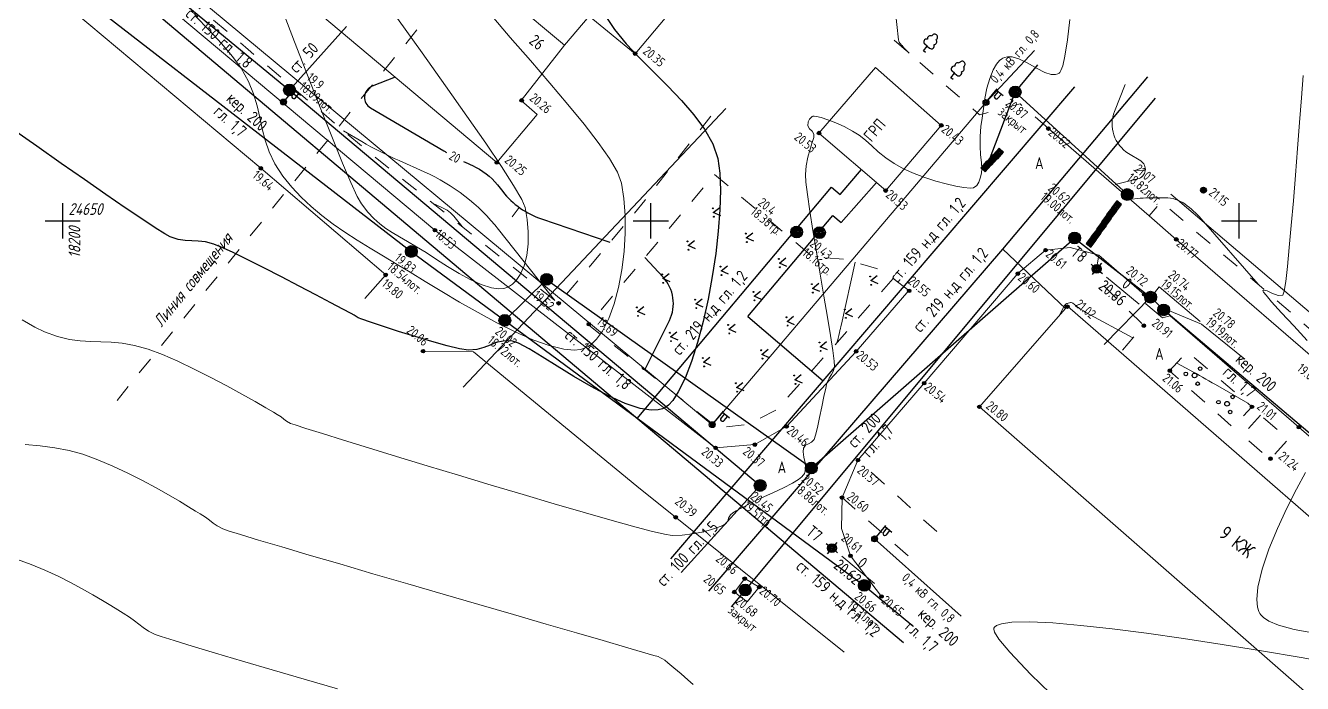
# Model space of a CAD drawing. Header units: metres. Extents: x -149473 to 83396, y -14167 to 104709.
# Drawn here: x -4657.6 to -4603.4, y 42624.1 to 42652 of the extents above; entities that cross this region are included whole.
import ezdxf
from ezdxf.enums import TextEntityAlignment as Align

# ---------------------------------------------------------------- set-up
doc = ezdxf.new("R2010")
doc.units = ezdxf.units.M
doc.linetypes.add('g5_01_5x1_5', pattern=[1.5, 0.75, -0.75])
for name, color, linetype, transparency in [('01_Геодезические пункты', 7, 'Continuous', 0.6), ('02_Сетка', 7, 'Continuous', 0.6), ('03_Здания и строения', 7, 'Continuous', 0.6), ('06_Инженерно-технические сооружения', 7, 'Continuous', 0.6), ('07_Объекты электропередачи', 7, 'Continuous', 0.6), ('10_Границы покрытий и угодий', 7, 'Continuous', 0.6), ('13_Растительность', 7, 'Continuous', 0.6), ('19_Горизонтали', 7, 'Continuous', 0.6), ('30_Канализация', 7, 'Continuous', 0.6), ('31_Водопровод', 7, 'Continuous', 0.6), ('33_Газопровод', 7, 'Continuous', 0.6), ('35_Телефон', 7, 'Continuous', 0.6), ('37_Кабель низкого напряжения', 7, 'Continuous', 0.6), ('44_Крышки колодцев', 7, 'Continuous', 0.6), ('61_Отметки высоты поверхности', 7, 'Continuous', 0.6)]:
    doc.layers.add(name, color=color, linetype=linetype, transparency=transparency)
for name, color, linetype in [('rastr', 7, 'Continuous'), ('Viewport2ForCustomObjects_0', 7, 'Continuous'), ('Сетка', 7, 'Continuous')]:
    doc.layers.add(name, color=color, linetype=linetype)
doc.layers.add('Сети_Горизонтали.Вспомогательные', color=1, linetype='Continuous', lineweight=9)
doc.layers.add('Сети_Горизонтали.Основные', color=1, linetype='Continuous', lineweight=30)
doc.styles.add('LIKE11', font='GOST_0.TTF')
doc.styles.add('LIKE14', font='GOST_0.TTF')
doc.styles.add('LIKE17', font='GOST_0.TTF')
doc.styles.add('LIKE32', font='GOST_0.TTF')
doc.styles.add('LIKE36', font='GOST_0.TTF')
doc.styles.add('Line_GUGK', font='GOST_0.TTF')
doc.styles.add('pragmai.shx', font='GOST_0.TTF')
doc.styles.get("Standard").update_dxf_attribs({"font": 'GOST_0.TTF'})
doc.linetypes.add('g5_119_3', pattern='A,4,-1,[31,GUGK_2005.shx,S=0.1,R=0,X=0,Y=0],4,[31,GUGK_2005.shx,S=0.1,R=180,X=0,Y=0],-1', length=10)
doc.linetypes.add('g5_122_g', pattern='A,1,-1,1.5,-0.4,["Г",Line_GUGK,S=1,R=0,X=0,Y=-0.5],-1.5,1.5,-1,4,-1,4,-1,3', length=20.9)
doc.linetypes.add('g5_122_k', pattern='A,1,-1,1.5,-0.4,["К",Line_GUGK,S=1,R=0,X=0,Y=-0.5],-1.5,1.5,-1,4,-1,4,-1,3', length=20.9)
doc.linetypes.add('g5_122_kl', pattern='A,1,-1,1.5,-0.4,["Кл",Line_GUGK,S=1,R=0,X=0,Y=-0.5],-2.4,1.5,-1,4,-1,4,-1,3', length=21.8)
doc.linetypes.add('g5_122_v', pattern='A,1,-1,1.5,-0.4,["В",Line_GUGK,S=1,R=0,X=0,Y=-0.5],-1.5,1.5,-1,4,-1,4,-1,3', length=20.9)
doc.linetypes.add('g5_133_t', pattern='A,2,[27,GUGK_2005.shx,S=0.4,R=0,X=0,Y=0],2,-1,2,[27,GUGK_2005.shx,S=0.4,R=0,X=0,Y=0],2,-1,2,[27,GUGK_2005.shx,S=0.4,R=0,X=0,Y=0],2,-0.1,["V",Line_GUGK,S=1,R=0,X=0,Y=-0.5],-1', length=15.1)
doc.linetypes.add('g5_386_1', pattern='A,0,-0.75,[39,GUGK_2005.shx,S=0.5,R=0,X=0.55,Y=0],-0.75', length=1.5)

# ---------------------------------------------------------------- blocks, each defined once
blk = doc.blocks.new('g5_012')
at = {"color": 92}
for points in [[(0, -1.5), (0, 1.5)], [(-1.5, 0), (1.5, 0)]]:
    blk.add_lwpolyline(points, dxfattribs=at)
blk = doc.blocks.new('g5_416')
at = {"color": 0}
blk.add_lwpolyline([(0.36, 0.6), (0, 0), (-0.36, 0.6)], dxfattribs=at)
for centre in [(-0.36, 0), (0.36, 0)]:
    blk.add_circle(centre, 0.0375, dxfattribs=at)
blk = doc.blocks.new('g5_117v')
h = blk.add_hatch(color=255)
h.paths.add_polyline_path([(-0.46, 0.04), (0.46, 0.04, 0.921954)])
h.paths.add_polyline_path([(0.46, -0.04), (-0.46, -0.04, 0.921954)])
at = {"color": 0}
blk.add_line((-0.5, 0), (0.5, 0), dxfattribs=at)
blk.add_circle((0, 0), 0.5, dxfattribs=at)
blk = doc.blocks.new('g5_110_1c')
h = blk.add_hatch(color=255)
edge = h.paths.add_edge_path()
edge.add_arc((0, 0), 0.212, 0, 360)
edge = h.paths.add_edge_path(flags=16)
edge.add_arc((0, 0), 0.0975, 0, 360)
h = blk.add_hatch(color=0)
edge = h.paths.add_edge_path()
edge.add_arc((0, 0), 0.06, 0, 360)
at = {"color": 0}
for p, q in [((0, 0.25), (0, 1.5)), ((0, 1.38), (0.75, 1.38))]:
    blk.add_line(p, q, dxfattribs=at)
blk.add_lwpolyline([(0.2, 1.38), (0.2, 0.93, 1.040016), (0.55, 0.93), (0.55, 1.38)], format="xyb", dxfattribs=at)
for radius in [0.25, 0.06]:
    blk.add_circle((0, 0), radius, dxfattribs=at)
blk = doc.blocks.new('g5_106_1a')
h = blk.add_hatch(color=255)
edge = h.paths.add_edge_path()
edge.add_arc((0, 0), 0.212, 0, 360)
at = {"color": 0}
blk.add_circle((0, 0), 0.25, dxfattribs=at)
blk = doc.blocks.new('g5_330')
blk.add_hatch(color=0).paths.add_polyline_path([(0.15, 0, 1), (-0.15, 0, 1)])
at = {"color": 0}
blk.add_circle((0, 0), 0.15, dxfattribs=at)
blk = doc.blocks.new('g5_394')
at = {"color": 0}
for centre, radius in [((0, 0), 0.2), ((0, 0.75), 0.15), ((-0.65, -0.37), 0.15), ((0.65, -0.37), 0.15)]:
    blk.add_circle(centre, radius, dxfattribs=at)
blk = doc.blocks.new('g5_117kb')
h = blk.add_hatch(color=255)
h.paths.add_polyline_path([(0.04, 0.04), (0.46, 0.04, 0.367426), (0.04, 0.46)])
h.paths.add_polyline_path([(-0.04, 0.46, 0.367426), (-0.46, 0.04), (-0.04, 0.04)])
h.paths.add_polyline_path([(-0.04, -0.04), (-0.46, -0.04, 0.367426), (-0.04, -0.46)])
h.paths.add_polyline_path([(0.04, -0.46, 0.367426), (0.46, -0.04), (0.04, -0.04)])
at = {"color": 0}
for points in [[(-0.5, 0), (0.5, 0)], [(0, 0.5), (0, -0.5)]]:
    blk.add_lwpolyline(points, dxfattribs=at)
blk.add_circle((0, 0), 0.5, dxfattribs=at)
blk = doc.blocks.new('g5_117kl')
h = blk.add_hatch(color=255)
h.paths.add_polyline_path([(0.42, 0.2, 0.633652), (-0.42, 0.2)])
h.paths.add_polyline_path([(-0.45, 0.12, 0.067116), (-0.46, 0, 0.067116), (-0.45, -0.12), (0.45, -0.12, 0.067116), (0.46, 0, 0.067116), (0.45, 0.12)])
h.paths.add_polyline_path([(-0.42, -0.2, 0.633652), (0.42, -0.2)])
at = {"color": 0}
for p, q in [((-0.47, 0.16), (0.47, 0.16)), ((-0.47, -0.16), (0.47, -0.16))]:
    blk.add_line(p, q, dxfattribs=at)
blk.add_circle((0, 0), 0.5, dxfattribs=at)
blk = doc.blocks.new('g5_128a')
h = blk.add_hatch(color=255)
h.paths.add_polyline_path([(-0.1625, 0.2125), (-0.3375, 0.2125), (-0.3375, -0.2125), (-0.1625, -0.2125)])
h.paths.add_polyline_path([(0.0875, 0.2125), (-0.0875, 0.2125), (-0.0875, -0.2125), (0.0875, -0.2125)])
h.paths.add_polyline_path([(0.3375, 0.2125), (0.1625, 0.2125), (0.1625, -0.2125), (0.3375, -0.2125)])
at = {"color": 0}
blk.add_lwpolyline([(-0.375, -0.25), (0.375, -0.25), (0.375, 0.25), (-0.375, 0.25)], close=True, dxfattribs=at)
for points in [[(-0.125, -0.25), (-0.125, 0.25)], [(0.125, -0.25), (0.125, 0.25)]]:
    blk.add_lwpolyline(points, dxfattribs=at)
blk = doc.blocks.new('g5_005_1')
h = blk.add_hatch(color=255)
edge = h.paths.add_edge_path()
edge.add_arc((0, 0), 0.338, 0, 360)
edge = h.paths.add_edge_path(flags=16)
edge.add_arc((0, 0), 0.1, 0, 360)
at = {"color": 0}
for p, q in [((-0.625, 0), (-0.375, 0)), ((0, 0.625), (0, 0.375)), ((0.375, 0), (0.625, 0)), ((0, -0.375), (0, -0.625))]:
    blk.add_line(p, q, dxfattribs=at)
for radius in [0.375, 0.0625]:
    blk.add_circle((0, 0), radius, dxfattribs=at)
blk = doc.blocks.new('g5_117g')
h = blk.add_hatch(color=255)
h.paths.add_polyline_path([(-0.46, 0, 0.177899), (-0.35, -0.3), (0.3, 0.35, 0.639215)])
h.paths.add_polyline_path([(-0.3, -0.35, 0.639215), (0.46, 0, 0.177899), (0.35, 0.3)])
at = {"color": 0}
blk.add_lwpolyline([(-0.35, -0.35), (0.35, 0.35)], dxfattribs=at)
blk.add_circle((0, 0), 0.5, dxfattribs=at)
blk = doc.blocks.new('g5_367_1')
at = {"color": 0}
for points in [[(0, 0.5), (-0.26, 0.5)], [(0, 0.5), (0.26, 0.5)], [(0, 0), (0, 0.5)], [(0.25, 0), (0, 0)]]:
    blk.add_lwpolyline(points, dxfattribs=at)
for centre, start, end in [((-0.2, 1.16), 97.9406, 227.8197), ((0, 1.5), 90, 202.242), ((0, 1.5), 337.758, 90), ((0.2, 1.16), 312.1803, 82.0594), ((-0.26, 0.75), 115.6346, 270), ((0.26, 0.75), 270, 64.3654)]:
    blk.add_arc(centre, 0.25, start, end, dxfattribs=at)
blk = doc.blocks.new('g_scratch')
at = {"color": 0, "linetype": 'ByBlock', "lineweight": 15}
blk.add_line((0, 0), (1, 0), dxfattribs=at)
blk = doc.blocks.new('CustomObjectsInViewport2_0')
at = {"layer": 'Сети_Горизонтали.Вспомогательные', "color": 42, "flags": 128}
for points, elevation in [([(2820.48, 1673.46), (2822.59, 1670.53), (2824.58, 1667.74), (2826.39, 1665.17), (2827.99, 1662.86), (2829.33, 1660.87), (2830.36, 1659.26), (2831.05, 1658.09), (2831.35, 1657.41), (2831.52, 1656.37), (2831.6, 1655.32), (2831.59, 1654.3), (2831.48, 1653.33), (2831.27, 1652.45), (2830.93, 1651.69), (2830.58, 1651.19), (2830.26, 1650.88), (2830.02, 1650.72), (2829.9, 1650.65), (2829.78, 1650.59), (2829.52, 1650.52), (2829.1, 1650.48), (2828.48, 1650.57), (2827.61, 1650.84), (2826.68, 1651.27), (2825.72, 1651.8), (2824.75, 1652.39), (2823.81, 1652.99), (2822.92, 1653.56), (2822.12, 1654.06), (2821.33, 1654.52), (2820.65, 1654.91), (2820.04, 1655.26), (2819.49, 1655.62), (2818.98, 1656), (2818.48, 1656.46), (2817.96, 1657.01), (2817.42, 1657.7), (2817.07, 1658.32), (2816.53, 1659.51), (2815.82, 1661.18), (2814.96, 1663.29), (2813.98, 1665.75), (2812.9, 1668.5), (2811.75, 1671.47), (2810.55, 1674.59)], 19), ([(2828.36, 1673.86), (2830.08, 1671.86), (2831.79, 1669.88), (2833.44, 1667.98), (2834.97, 1666.16), (2836.36, 1664.47), (2837.56, 1662.93), (2838.51, 1661.56), (2839.18, 1660.4), (2839.53, 1659.48), (2839.73, 1658.17), (2839.84, 1656.73), (2839.85, 1655.21), (2839.76, 1653.65), (2839.57, 1652.1), (2839.29, 1650.6), (2838.92, 1649.2), (2838.46, 1647.95), (2837.91, 1646.88), (2837.4, 1646.2), (2836.98, 1645.79), (2836.69, 1645.59), (2836.53, 1645.5), (2836.39, 1645.43), (2836.06, 1645.34), (2835.5, 1645.28), (2834.63, 1645.35), (2833.39, 1645.66), (2831.99, 1646.16), (2830.5, 1646.82), (2828.93, 1647.6), (2827.35, 1648.46), (2825.77, 1649.35), (2824.26, 1650.25), (2822.85, 1651.11), (2821.57, 1651.9), (2820.47, 1652.56), (2819.29, 1653.26), (2818.16, 1653.94), (2817.06, 1654.62), (2816.02, 1655.3), (2815.01, 1655.99), (2814.06, 1656.71), (2813.15, 1657.47), (2812.3, 1658.27), (2811.5, 1659.14), (2810.74, 1660.07), (2810.06, 1661.12), (2809.58, 1662.13), (2809.25, 1663.12), (2809, 1664.09), (2808.8, 1665.06), (2808.57, 1666.05), (2808.26, 1667.07), (2807.82, 1668.12), (2807.19, 1669.23), (2806.46, 1670.23), (2805.54, 1671.33), (2804.47, 1672.48), (2803.32, 1673.66)], 19.5), ([(2877.63, 1673.39), (2877.44, 1671.66), (2877.22, 1670.27), (2877.04, 1669.45), (2876.89, 1669.04), (2876.79, 1668.88), (2876.74, 1668.83), (2876.63, 1668.77), (2876.42, 1668.7), (2876.06, 1668.7), (2875.53, 1668.86), (2874.81, 1669.23), (2874.06, 1669.66), (2873.32, 1670.03), (2872.74, 1670.2), (2872.34, 1670.21), (2872.08, 1670.15), (2871.96, 1670.09), (2871.86, 1670.03), (2871.67, 1669.88), (2871.41, 1669.59), (2871.12, 1669.1), (2870.83, 1668.37), (2870.6, 1667.54), (2870.43, 1666.67), (2870.3, 1665.8), (2870.19, 1664.99), (2870.09, 1664.28), (2870.01, 1663.43), (2870.01, 1662.62), (2870.06, 1661.87), (2870.12, 1661.22), (2870.15, 1660.69), (2870.12, 1660.31), (2870.02, 1659.9), (2869.9, 1659.55), (2869.73, 1659.27), (2869.45, 1659.08), (2869.16, 1659.05), (2868.64, 1659.1), (2867.95, 1659.22), (2867.14, 1659.41), (2866.24, 1659.65), (2865.32, 1659.95), (2864.4, 1660.29), (2863.55, 1660.66), (2862.71, 1661.13), (2861.99, 1661.62), (2861.36, 1662.13), (2860.8, 1662.64), (2860.27, 1663.11), (2859.73, 1663.54), (2859.16, 1663.9), (2858.45, 1664.27), (2857.74, 1664.59), (2857.07, 1664.85), (2856.49, 1665.05), (2856.12, 1665.14), (2855.92, 1665.17), (2855.83, 1665.17), (2855.8, 1665.16), (2855.74, 1665.13), (2855.64, 1665.06), (2855.52, 1664.92), (2855.41, 1664.67), (2855.38, 1664.34), (2855.51, 1664.08), (2855.73, 1663.89), (2855.89, 1663.62), (2855.87, 1663.35), (2855.74, 1662.91), (2855.57, 1662.35), (2855.38, 1661.68), (2855.23, 1660.95), (2855.16, 1660.19), (2855.2, 1659.56), (2855.33, 1658.5), (2855.54, 1657.1), (2855.8, 1655.44), (2856.1, 1653.62), (2856.42, 1651.73), (2856.74, 1649.85), (2857.03, 1648.09), (2857.29, 1646.52), (2857.49, 1645.24), (2857.62, 1644.34), (2857.65, 1643.91), (2857.54, 1643.51), (2857.38, 1643.2), (2857.19, 1642.9), (2857, 1642.49), (2856.89, 1642.05), (2856.73, 1641.33), (2856.56, 1640.46), (2856.37, 1639.55), (2856.19, 1638.71), (2856.03, 1638.05), (2855.9, 1637.69), (2855.67, 1637.46), (2855.42, 1637.32), (2855.18, 1637.19), (2854.99, 1636.95), (2854.96, 1636.63), (2855.04, 1636.19), (2855.15, 1635.7), (2855.18, 1635.29), (2855.14, 1634.99), (2855.08, 1634.8), (2855.03, 1634.71), (2854.98, 1634.65), (2854.86, 1634.51), (2854.58, 1634.29), (2854.07, 1633.98), (2853.3, 1633.57), (2852.46, 1633.17), (2851.64, 1632.8), (2850.96, 1632.49), (2850.49, 1632.26), (2850.05, 1632.02), (2849.64, 1631.81), (2849.29, 1631.62), (2849, 1631.44), (2848.8, 1631.28), (2848.64, 1631), (2848.56, 1630.73), (2848.38, 1630.5), (2848.14, 1630.37), (2847.7, 1630.2), (2847.1, 1630), (2846.37, 1629.81), (2845.56, 1629.65), (2844.7, 1629.55), (2843.83, 1629.53), (2843.2, 1629.63), (2842.06, 1629.9), (2840.48, 1630.32), (2838.53, 1630.86), (2836.28, 1631.5), (2833.81, 1632.22), (2831.17, 1633), (2828.44, 1633.81), (2825.69, 1634.64), (2823, 1635.45), (2820.42, 1636.24), (2818.03, 1636.97), (2815.9, 1637.62), (2814.11, 1638.18), (2812.71, 1638.62), (2811.78, 1638.92), (2811.39, 1639.05), (2811.06, 1639.23), (2810.82, 1639.41), (2810.59, 1639.6), (2810.27, 1639.8), (2809.94, 1640), (2809.29, 1640.38), (2808.38, 1640.91), (2807.26, 1641.54), (2805.99, 1642.23), (2804.63, 1642.96), (2803.22, 1643.67), (2801.83, 1644.34), (2800.51, 1644.91), (2799.31, 1645.36), (2798.14, 1645.68), (2797.1, 1645.87), (2796.16, 1645.96), (2795.27, 1645.99), (2794.41, 1646.01), (2793.53, 1646.07), (2792.61, 1646.19), (2791.6, 1646.43), (2790.48, 1646.83), (2789.66, 1647.23), (2788.58, 1647.85)], 20.5), ([(2788.84, 1637.26), (2790.12, 1637.14), (2791.36, 1636.97), (2792.58, 1636.74), (2793.74, 1636.42), (2795.02, 1635.96), (2796.3, 1635.41), (2797.58, 1634.82), (2798.81, 1634.2), (2799.97, 1633.57), (2801.03, 1632.97), (2801.96, 1632.43), (2802.74, 1631.96), (2803.33, 1631.6), (2803.72, 1631.37), (2804.17, 1631.08), (2804.51, 1630.82), (2804.82, 1630.57), (2805.17, 1630.33), (2805.64, 1630.08), (2806.1, 1629.92), (2807.14, 1629.6), (2808.68, 1629.13), (2810.65, 1628.55), (2812.97, 1627.86), (2815.58, 1627.1), (2818.4, 1626.27), (2821.36, 1625.41), (2824.38, 1624.53), (2827.4, 1623.65), (2830.34, 1622.8), (2833.13, 1621.99), (2835.7, 1621.24), (2837.97, 1620.58), (2839.87, 1620.03), (2841.33, 1619.6), (2842.28, 1619.33), (2842.64, 1619.22), (2842.85, 1619.13), (2843.01, 1619.04), (2843.21, 1618.92), (2843.48, 1618.7), (2843.98, 1618.27), (2844.59, 1617.75), (2845.17, 1617.24), (2845.62, 1616.85)], 21), ([(2898.31, 1621.24), (2896.7, 1621.53), (2895.37, 1621.9), (2894.55, 1622.25), (2894.1, 1622.55), (2893.88, 1622.77), (2893.8, 1622.89), (2893.72, 1623.05), (2893.6, 1623.42), (2893.53, 1624.08), (2893.62, 1625.14), (2893.99, 1626.67), (2894.57, 1628.35), (2895.3, 1630.1), (2896.1, 1631.83), (2896.92, 1633.46), (2897.68, 1634.88)], 21), ([(2897.82, 1646.1), (2896.67, 1647.33), (2895.63, 1648.45), (2894.79, 1649.39), (2894.32, 1649.94), (2894.11, 1650.21), (2894.06, 1650.31), (2894.06, 1650.34), (2894.09, 1650.37), (2894.19, 1650.38), (2894.41, 1650.31), (2894.81, 1650.12), (2895.34, 1649.91), (2895.76, 1649.94), (2895.86, 1650.28), (2895.99, 1651.12), (2896.13, 1652.38), (2896.29, 1653.99), (2896.46, 1655.88), (2896.64, 1657.96), (2896.82, 1660.16), (2897, 1662.4), (2897.17, 1664.61), (2897.34, 1666.71), (2897.48, 1668.63)], 21), ([(2788.18, 1627.48), (2789.36, 1627.05), (2790.52, 1626.58), (2791.64, 1626.06), (2792.7, 1625.53), (2793.69, 1624.99), (2794.6, 1624.47), (2795.42, 1623.99), (2796.13, 1623.56), (2796.71, 1623.2), (2797.16, 1622.93), (2797.71, 1622.58), (2798.13, 1622.27), (2798.5, 1621.97), (2798.88, 1621.69), (2799.32, 1621.4), (2799.88, 1621.11), (2800.41, 1620.92), (2801.5, 1620.58), (2803.05, 1620.1), (2805.02, 1619.52), (2807.31, 1618.84), (2809.85, 1618.1), (2812.57, 1617.31), (2815.4, 1616.49)], 21.5), ([(2900.63, 1618.55), (2897.3, 1619.14), (2893.93, 1619.71), (2890.58, 1620.25), (2887.31, 1620.76), (2884.17, 1621.21), (2881.24, 1621.59), (2878.57, 1621.88), (2876.21, 1622.09), (2874.24, 1622.18), (2872.71, 1622.14), (2871.83, 1622.02), (2871.41, 1621.86), (2871.24, 1621.73), (2871.19, 1621.65), (2871.18, 1621.56), (2871.25, 1621.3), (2871.61, 1620.71), (2872.54, 1619.59), (2874.34, 1617.7), (2876.8, 1615.32)], 20.5)]:
    blk.add_lwpolyline(points, dxfattribs=dict(at, elevation=elevation))
at = {"layer": 'Сети_Горизонтали.Основные', "color": 40, "elevation": 20, "flags": 128}
blk.add_lwpolyline([(2838.13, 1673.71), (2838.94, 1672.52), (2839.93, 1671.32), (2841.05, 1670.12), (2842.25, 1668.92), (2843.46, 1667.71), (2844.63, 1666.5), (2845.69, 1665.28), (2846.6, 1664.05), (2847.29, 1662.81), (2847.71, 1661.55), (2847.88, 1660.33), (2847.94, 1658.86), (2847.9, 1657.2), (2847.76, 1655.39), (2847.54, 1653.49), (2847.25, 1651.54), (2846.89, 1649.6), (2846.47, 1647.71), (2846, 1645.93), (2845.49, 1644.3), (2844.94, 1642.88), (2844.36, 1641.72), (2843.89, 1641), (2843.53, 1640.61), (2843.29, 1640.42), (2843.17, 1640.35), (2843.01, 1640.28), (2842.66, 1640.19), (2842.06, 1640.16), (2841.13, 1640.31), (2839.83, 1640.74), (2838.42, 1641.39), (2836.95, 1642.18), (2835.48, 1643.04), (2834.07, 1643.91), (2832.78, 1644.71), (2831.67, 1645.38), (2830.78, 1645.86), (2830.19, 1646.06), (2829.48, 1646.05), (2828.89, 1645.91), (2828.37, 1645.7), (2827.83, 1645.49), (2827.24, 1645.32), (2826.52, 1645.27), (2825.77, 1645.38), (2824.7, 1645.64), (2823.4, 1646), (2822, 1646.42), (2820.59, 1646.87), (2819.29, 1647.29), (2818.21, 1647.66), (2817.46, 1647.91), (2817.15, 1648.02), (2816.98, 1648.13), (2816.82, 1648.24), (2816.55, 1648.39), (2815.85, 1648.76), (2814.83, 1649.3), (2813.56, 1649.97), (2812.13, 1650.72), (2810.62, 1651.5), (2809.12, 1652.27), (2807.71, 1652.98), (2806.47, 1653.59), (2805.5, 1654.04), (2804.87, 1654.29), (2804.16, 1654.47), (2803.55, 1654.54), (2803, 1654.56), (2802.45, 1654.59), (2801.86, 1654.69), (2801.17, 1654.91), (2800.72, 1655.16), (2799.9, 1655.68), (2798.76, 1656.43), (2797.35, 1657.38), (2795.71, 1658.5), (2793.88, 1659.77), (2791.9, 1661.15), (2789.82, 1662.61), (2787.68, 1664.12)], dxfattribs=at)

msp = doc.modelspace()

# ---------------------------------------------------------------- linework, layer by layer
at = {"color": 7, "linetype": 'Continuous', "lineweight": 5, "flags": 128}
for points in [[(-4607.712, 42639.445), (-4609.453, 42640.925), (-4609.657, 42640.67)], [(-4605.807, 42637.852), (-4607.651, 42639.335), (-4609.015, 42639.9)]]:
    msp.add_lwpolyline(points, dxfattribs=at)
at = {"layer": '01_Геодезические пункты', "color": 7, "lineweight": 20, "flags": 128}
for points in [[(-4610.299, 42640.176), (-4611.69, 42641.334)], [(-4621.551, 42628.309), (-4622.942, 42629.467)]]:
    msp.add_lwpolyline(points, dxfattribs=at)
at = {"layer": '03_Здания и строения', "color": 7, "linetype": 'Continuous', "lineweight": 20, "flags": 128}
for points in [[(-4637.038, 42653.13), (-4625.313, 42666.957), (-4621.163, 42663.387), (-4631.724, 42650.823), (-4633.686, 42652.417), (-4634.721, 42651.192), (-4637.038, 42653.13)], [(-4651.501, 42665.429), (-4655.246, 42661.027), (-4637.605, 42646.2), (-4635.894, 42648.248), (-4636.566, 42648.84), (-4634.721, 42651.192), (-4637.038, 42653.13), (-4651.501, 42665.429)], [(-4618.712, 42647.781), (-4621.075, 42645.007), (-4623.912, 42647.455), (-4621.505, 42650.244), (-4618.712, 42647.781)], [(-4617.095, 42635.822), (-4613.353, 42640.094), (-4594.95, 42624.092), (-4596.703, 42621.991), (-4574.726, 42602.815), (-4578.665, 42598.428), (-4600.821, 42617.84), (-4598.964, 42619.96), (-4617.095, 42635.822)]]:
    msp.add_lwpolyline(points, dxfattribs=at)
at = {"layer": '06_Инженерно-технические сооружения', "color": 7, "linetype": 'Continuous', "lineweight": 20, "flags": 128}
msp.add_lwpolyline([(-4627.068, 42628.519), (-4627.506, 42627.947), (-4626.961, 42627.528), (-4626.45, 42628.161), (-4627.068, 42628.519)], dxfattribs=at)
at = {"layer": '10_Границы покрытий и угодий', "color": 7, "linetype": 'Continuous', "lineweight": 20, "flags": 128}
for points in [[(-4643.217, 42640.421), (-4642.328, 42641.426), (-4647.632, 42645.957), (-4668.364, 42663.312), (-4670.733, 42664.392), (-4672.468, 42664.105), (-4673.942, 42663.013)], [(-4655.246, 42661.027), (-4655.541, 42660.653), (-4656.489, 42658.746), (-4656.496, 42658.086), (-4656.115, 42657.068), (-4655.066, 42655.758), (-4653.487, 42654.435), (-4640.235, 42643.329), (-4628.303, 42634.076), (-4626.639, 42634.214), (-4625.287, 42634.983), (-4622.329, 42638.178), (-4620.1, 42640.762), (-4620.762, 42641.279)], [(-4614.164, 42647.645), (-4609.883, 42643.939), (-4608.724, 42642.936), (-4601.383, 42636.582), (-4592.935, 42629.18)], [(-4574.726, 42602.815), (-4574.148, 42605.404), (-4574.918, 42606.878), (-4577.029, 42608.733), (-4592.39, 42622.154), (-4592.338, 42623.501), (-4592.539, 42624.648), (-4593.062, 42625.767), (-4593.847, 42626.531), (-4603.517, 42634.957), (-4608.987, 42639.685), (-4609.317, 42639.605), (-4610.018, 42640.199), (-4610.086, 42640.598), (-4612.024, 42642.268), (-4613.23, 42642.591), (-4614.278, 42642.479), (-4615.462, 42641.482), (-4619.439, 42636.825), (-4622.256, 42633.555), (-4622.933, 42631.962), (-4622.957, 42630.655), (-4622.575, 42629.484), (-4621.255, 42627.758)], [(-4640.713, 42638.169), (-4638.596, 42638.151), (-4631.656, 42632.446), (-4622.837, 42625.396)]]:
    msp.add_lwpolyline(points, dxfattribs=at)
at = {"layer": '10_Границы покрытий и угодий', "color": 7, "linetype": 'g5_01_5x1_5', "lineweight": 20, "flags": 128}
for points in [[(-4656.496, 42658.086), (-4652.692, 42654.852), (-4648.173, 42651.005), (-4643.112, 42646.693), (-4639.748, 42644.017), (-4634.974, 42640.206), (-4631.315, 42644.587), (-4628.373, 42648.344)], [(-4614.164, 42647.645), (-4615.365, 42648.691), (-4617.084, 42648.232), (-4620.718, 42651.398)], [(-4620.762, 42641.279), (-4623.039, 42638.668), (-4625.707, 42635.703), (-4626.909, 42635.07), (-4628.229, 42634.922), (-4633.71, 42639.299), (-4628.357, 42645.693), (-4624.181, 42642.204), (-4622.765, 42642.079), (-4621.473, 42641.704), (-4620.762, 42641.279)], [(-4599.467, 42639.103), (-4601.148, 42637.434), (-4602.052, 42638.253), (-4604.989, 42640.815), (-4608.249, 42643.575), (-4609.367, 42644.534), (-4609.883, 42643.939)], [(-4612.024, 42642.268), (-4612.18, 42641.334), (-4610.112, 42639.272), (-4611.1, 42638.135)], [(-4609.01, 42637.349), (-4608.26, 42638.169), (-4605.511, 42635.822), (-4606.33, 42634.961), (-4609.01, 42637.349)], [(-4605.148, 42635.459), (-4605.913, 42634.616), (-4604.75, 42633.584), (-4603.961, 42634.451), (-4605.148, 42635.459)], [(-4618.91, 42630.52), (-4622.256, 42633.555)], [(-4622.933, 42631.962), (-4620.011, 42629.388)]]:
    msp.add_lwpolyline(points, dxfattribs=at)
at = {"layer": '13_Растительность', "color": 92, "linetype": 'g5_386_1', "lineweight": 20, "flags": 128}
msp.add_lwpolyline([(-4608.953, 42644.852), (-4600.977, 42638.071), (-4591.267, 42629.669)], dxfattribs=at)
at = {"layer": '19_Горизонтали', "color": 32, "linetype": 'Continuous', "lineweight": 20, "flags": 128}
for points, elevation in [([(-4623.803, 42660.246), (-4621.439, 42655.395, -0.087208), (-4620.67, 42652.72), (-4620.532, 42651.414, 0.167814), (-4620.451, 42651.242), (-4620.451, 42651.242, -0.006805), (-4620.314, 42651.097), (-4620.081, 42650.843)], 10.25), ([(-4610.9, 42649.522), (-4611.352, 42648.377, 0.36357), (-4610.756, 42646.587), (-4610.239, 42646.269, -0.666309), (-4610.359, 42645.511), (-4611.327, 42645.275)], 10.5), ([(-4635.14, 42640.339), (-4637.531, 42643.358, 0.12137), (-4640.692, 42645.809), (-4641.759, 42646.283, -0.027963), (-4643.344, 42647.096), (-4644.114, 42647.546)], 9.75), ([(-4640.313, 42644.466), (-4639.963, 42644.31, -0.121371), (-4639.375, 42643.854), (-4639.082, 42643.485)], 9.5), ([(-4605.251, 42641.037), (-4607.668, 42643.808, 0.056771), (-4608.353, 42644.434), (-4608.353, 42644.434, 0.159575), (-4609.198, 42644.704), (-4609.896, 42644.7, 0.022822), (-4610.375, 42644.675), (-4610.613, 42644.652)], 10.5), ([(-4623.152, 42638.543), (-4623.116, 42638.668, 0.015394), (-4623.052, 42638.921), (-4623.04, 42638.971, 0.000255), (-4622.961, 42639.327), (-4622.377, 42641.967)], 10.25), ([(-4613.686, 42639.715), (-4613.47, 42640.127, -0.082237), (-4613.425, 42640.185), (-4613.417, 42640.193, -0.172128), (-4613.373, 42640.213), (-4613.373, 42640.213, 0.065366), (-4613.323, 42640.224), (-4613.266, 42640.244, -0.260542), (-4613.118, 42640.218), (-4612.986, 42640.112, 0.045596), (-4612.564, 42639.829), (-4610.571, 42638.745)], 10.5), ([(-4608.705, 42637.682), (-4608.156, 42637.382, -0.006028), (-4607.064, 42636.768), (-4605.684, 42635.97)], 10.5)]:
    msp.add_lwpolyline(points, format="xyb", dxfattribs=dict(at, elevation=elevation))
at = {"layer": '19_Горизонтали', "color": 32, "linetype": 'Continuous', "lineweight": 30, "elevation": 10, "flags": 128}
for points in [[(-4641.928, 42649.834), (-4642.903, 42649.443, 0.623488), (-4642.971, 42648.521), (-4639.854, 42646.695, 0.002484), (-4639.748, 42646.634, 0.002484)], [(-4639.019, 42646.249, 0.008648), (-4638.634, 42646.07), (-4638.634, 42646.07, -0.12137), (-4637.58, 42645.253), (-4637.354, 42644.968, 0.144311), (-4635.708, 42643.806), (-4632.795, 42642.816)], [(-4631.426, 42637.459), (-4631.369, 42637.421, 0.450946), (-4631.282, 42637.445), (-4630.271, 42639.484, 0.312174), (-4630.54, 42641.331), (-4631.314, 42642.161)]]:
    msp.add_lwpolyline(points, format="xyb", dxfattribs=at)
at = {"layer": '30_Канализация', "color": 12, "linetype": 'g5_122_k', "lineweight": 30, "flags": 128}
for points in [[(-4678.966, 42671.61), (-4661.073, 42657.761), (-4641.238, 42642.42), (-4637.264, 42639.495), (-4621.987, 42628.229), (-4619.927, 42626.506)], [(-4637.264, 42639.495), (-4635.487, 42641.237), (-4624.235, 42633.221), (-4613.048, 42642.993), (-4609.817, 42640.478), (-4609.262, 42639.939)], [(-4611.796, 42638.464), (-4609.817, 42640.478)], [(-4609.262, 42639.939), (-4601.044, 42633.001), (-4597.668, 42630.084), (-4592.258, 42625.775), (-4587.655, 42631.161)]]:
    msp.add_lwpolyline(points, dxfattribs=at)
at = {"layer": '30_Канализация', "color": 42, "linetype": 'g5_122_kl', "lineweight": 30, "flags": 128}
for points in [[(-4616.64, 42646.401), (-4615.573, 42649.199), (-4614.614, 42650.35)], [(-4615.573, 42649.199), (-4610.818, 42644.856)]]:
    msp.add_lwpolyline(points, dxfattribs=at)
at = {"layer": '31_Водопровод', "color": 94, "linetype": 'g5_122_v', "lineweight": 30, "flags": 128}
for points in [[(-4677.628, 42665.037), (-4672.34, 42671.486), (-4664.76, 42664.379), (-4646.414, 42649.283), (-4643.995, 42651.982)], [(-4646.414, 42649.283), (-4626.413, 42632.478)], [(-4627.627, 42627.324), (-4609.608, 42648.934)], [(-4629.763, 42628.781), (-4626.413, 42632.478)]]:
    msp.add_lwpolyline(points, dxfattribs=at)
at = {"layer": '33_Газопровод', "color": 132, "linetype": 'g5_122_g', "lineweight": 30, "flags": 128}
for points in [[(-4677.389, 42673.95), (-4670.441, 42668.007), (-4620.326, 42625.8)], [(-4628.596, 42627.981), (-4616.104, 42642.526), (-4609.936, 42649.841)], [(-4630.211, 42629.362), (-4613.042, 42649.419)], [(-4631.639, 42635.327), (-4623.383, 42645.153), (-4623.018, 42644.849), (-4622.111, 42645.901)], [(-4626.93, 42639.655), (-4623.325, 42643.951), (-4622.962, 42643.652), (-4621.473, 42645.351)], [(-4616.104, 42642.526), (-4613.432, 42640.005)], [(-4626.93, 42639.655), (-4623.739, 42636.923)]]:
    msp.add_lwpolyline(points, dxfattribs=at)
at = {"layer": '35_Телефон', "color": 6, "linetype": 'g5_133_t', "lineweight": 20, "flags": 128}
msp.add_lwpolyline([(-4639.031, 42636.657), (-4627.868, 42648.499)], dxfattribs=at)
at = {"layer": '37_Кабель низкого напряжения', "color": 1, "linetype": 'g5_119_3', "lineweight": 20, "flags": 128}
for points in [[(-4647.779, 42670.597), (-4649.686, 42672.276), (-4645.572, 42683.042), (-4655.884, 42691.262), (-4663.09, 42683.066), (-4670.485, 42674.414), (-4671.02, 42672.478), (-4669.907, 42670.355), (-4660.875, 42662.831), (-4652.518, 42655.039), (-4628.448, 42635.06), (-4616.814, 42648.754), (-4614.747, 42650.963)], [(-4621.547, 42630.205), (-4617.863, 42626.925)]]:
    msp.add_lwpolyline(points, dxfattribs=at)
at = {"layer": 'rastr', "color": 5, "linetype": 'g5_01_5x1_5', "lineweight": 20, "flags": 128}
msp.add_lwpolyline([(-4653.743, 42636.094), (-4629.153, 42666.479)], dxfattribs=at)

# ---------------------------------------------------------------- block references
at = {"layer": '01_Геодезические пункты', "color": 7, "linetype": 'Continuous', "lineweight": 20, "xscale": 0.5, "yscale": 0.5, "zscale": 0.5, "rotation": 320.2244407250127}
for p in [(-4612.108, 42641.682, 10.43), (-4623.36, 42629.815, 10.31)]:
    msp.add_blockref('g5_005_1', p, dxfattribs=at)
at = {"layer": '02_Сетка', "color": 92, "linetype": 'Continuous', "lineweight": 15, "ltscale": 0.5, "xscale": 0.5, "yscale": 0.5, "zscale": 0.5}
for p in [(-4656.056, 42643.725), (-4631.056, 42643.725), (-4606.056, 42643.725)]:
    msp.add_blockref('g5_012', p, dxfattribs=at)
at = {"layer": '06_Инженерно-технические сооружения', "color": 7, "linetype": 'Continuous', "lineweight": 20}
for p, xscale, yscale, zscale, rotation in [((-4616.546, 42646.317, 10.295), 0.5, 0.5, 0.5, 228.1940694444445), ((-4616.284, 42646.587, 10.297), 0.5, 0.5, 0.5, 228.1940694444445), ((-4616.817, 42646.035, 10.293), 0.4999999999999999, 0.4999999999999999, 0.4999999999999999, 228.1940699250813), ((-4611.266, 42644.352, 9.561), 0.4999999999999999, 0.4999999999999999, 0.4999999999999999, 231.8710075338719), ((-4611.691, 42643.749, 9.543), 0.5, 0.5, 0.5, 231.8710083333333), ((-4611.477, 42644.057, 9.543), 0.5, 0.5, 0.5, 231.8710083333333), ((-4612.127, 42643.134, 9.524), 0.5, 0.5, 0.5, 231.8710083333333), ((-4611.909, 42643.441, 9.524), 0.5, 0.5, 0.5, 231.8710083333333), ((-4612.345, 42642.827, 9.521), 0.5, 0.5, 0.5, 231.8710083333333)]:
    msp.add_blockref('g5_128a', p, dxfattribs=dict(at, xscale=xscale, yscale=yscale, zscale=zscale, rotation=rotation))
at = {"layer": '07_Объекты электропередачи', "color": 7, "linetype": 'Continuous', "lineweight": 20, "xscale": 0.5, "yscale": 0.5, "zscale": 0.5, "rotation": 320.2244407250127}
for name, p in [('g5_110_1c', (-4646.672, 42648.775, 9.833)), ('g5_110_1c', (-4616.814, 42648.754, 10.328)), ('g5_106_1a', (-4607.571, 42645.024, 10.573)), ('g5_110_1c', (-4628.448, 42635.06, 10.199)), ('g5_110_1c', (-4621.547, 42630.205, 10.408))]:
    msp.add_blockref(name, p, dxfattribs=at)
at = {"layer": '13_Растительность', "color": 92, "linetype": 'Continuous', "lineweight": 20, "xscale": 0.5, "yscale": 0.5, "zscale": 0.5, "rotation": 320.2655484459036}
for name, p in [('g5_367_1', (-4619.475, 42650.954)), ('g5_367_1', (-4618.308, 42649.804)), ('g5_394', (-4607.95, 42637.153)), ('g5_394', (-4606.567, 42635.95))]:
    msp.add_blockref(name, p, dxfattribs=at)
at = {"layer": '13_Растительность', "color": 92, "linetype": 'Continuous', "lineweight": 20, "ltscale": 0.5, "xscale": 0.4999999999999999, "yscale": 0.4999999999999999, "zscale": 0.4999999999999999, "rotation": 277.5631784342272}
for p in [(-4628.404, 42644.077), (-4629.478, 42642.673), (-4627, 42643.002), (-4628.075, 42641.599), (-4625.596, 42641.928), (-4630.553, 42641.27), (-4624.193, 42640.853), (-4621.714, 42641.182), (-4626.671, 42640.524), (-4631.627, 42639.866), (-4629.149, 42640.195), (-4622.789, 42639.779), (-4625.267, 42639.449), (-4630.224, 42638.791), (-4627.746, 42639.12), (-4623.864, 42638.375), (-4628.82, 42637.717), (-4626.342, 42638.046), (-4627.416, 42636.642), (-4624.938, 42636.971)]:
    msp.add_blockref('g5_416', p, dxfattribs=at)
at = {"layer": '19_Горизонтали', "color": 32, "linetype": 'Continuous', "lineweight": -3, "xscale": 0.5, "yscale": 0.5, "zscale": 0.5}
for p, rotation in [((-4610.046, 42645.86, 10.5), 177.7700848487306), ((-4636.649, 42644.293, 10), 233.1545725263682)]:
    msp.add_blockref('g_scratch', p, dxfattribs=dict(at, rotation=rotation))
at = {"layer": '44_Крышки колодцев', "color": 7, "linetype": 'Continuous', "lineweight": 20, "xscale": 0.5, "yscale": 0.5, "zscale": 0.5}
for name, p, rotation in [('g5_117v', (-4646.414, 42649.283, 9.948), 320.2244407250127), ('g5_117kl', (-4615.573, 42649.199, 10.435), 320.2655484459036), ('g5_117kl', (-4610.809, 42644.842, 10.535), 320.2244407250127), ('g5_117g', (-4624.857, 42643.249, 10.2), 320.2244407250127), ('g5_117g', (-4623.888, 42643.223, 10.215), 320.2244407250127), ('g5_117kb', (-4613.048, 42642.993, 10.309), 320.2244407250127), ('g5_117kb', (-4641.238, 42642.42, 9.916), 320.2244407250127), ('g5_117kb', (-4635.487, 42641.237), 320.2655484459036), ('g5_117kb', (-4609.817, 42640.478, 10.369), 320.2244407250127), ('g5_117kb', (-4609.262, 42639.939, 10.392), 320.2244407250127), ('g5_117kb', (-4637.264, 42639.495, 10.009), 320.2244407250127), ('g5_117kb', (-4624.235, 42633.221, 10.262), 320.2244407250127), ('g5_117v', (-4626.413, 42632.478, 10.223), 320.2244407250127), ('g5_117v', (-4627.05, 42628.033, 10.34), 320.2244407250127), ('g5_117kb', (-4621.987, 42628.229, 10.329), 320.2244407250127)]:
    msp.add_blockref(name, p, dxfattribs=dict(at, rotation=rotation))
at = {"layer": '61_Отметки высоты поверхности', "color": 7, "linetype": 'Continuous', "lineweight": 20, "xscale": 0.5, "yscale": 0.5, "zscale": 0.5}
for p, rotation in [((-4631.727, 42650.83), 320.1837874390728), ((-4636.546, 42648.842), 320.1837874390728), ((-4618.712, 42647.781, 10.216), 320.2244407250127), ((-4614.164, 42647.645, 10.309), 320.2244407250127), ((-4623.912, 42647.455, 10.263), 320.2244407250127), ((-4647.632, 42645.957, 9.82), 320.2244407250127), ((-4637.606, 42646.202), 320.1837874390728), ((-4621.075, 42645.007, 10.267), 320.2244407250127), ((-4640.235, 42643.329, 9.265), 320.2244407250127), ((-4608.724, 42642.936, 10.386), 320.2244407250127), ((-4614.278, 42642.479, 10.306), 320.2244407250127), ((-4642.328, 42641.426, 9.899), 320.2244407250127), ((-4615.462, 42641.482, 10.297), 320.2244407250127), ((-4620.079, 42640.752), 320.1837874390728), ((-4610.086, 42640.598, 10.361), 320.2244407250127), ((-4634.977, 42640.218), 320.1837874390728), ((-4613.354, 42640.077), 320.1837874390728), ((-4633.696, 42639.333), 320.1837874390728), ((-4610.104, 42639.268), 320.1837874390728), ((-4640.741, 42638.187), 320.1837874390728), ((-4622.329, 42638.178, 10.265), 320.2244407250127), ((-4609.001, 42637.355), 320.1837874390728), ((-4619.439, 42636.825, 10.273), 320.2244407250127), ((-4617.095, 42635.822, 10.398), 320.2244407250127), ((-4605.509, 42635.82), 320.1837874390728), ((-4625.287, 42634.983, 10.229), 320.2244407250127), ((-4603.517, 42634.957, 10.487), 320.2244407250127), ((-4628.303, 42634.076, 10.165), 320.2244407250127), ((-4626.639, 42634.214, 10.187), 320.2244407250127), ((-4622.256, 42633.555, 10.284), 320.2244407250127), ((-4604.721, 42633.614), 320.1837874390728), ((-4622.933, 42631.962, 10.3), 320.2244407250127), ((-4630.002, 42631.125), 320.1837874390728), ((-4622.575, 42629.484, 10.307), 320.2244407250127), ((-4627.068, 42628.519, 10.332), 320.2244407250127), ((-4626.45, 42628.161, 10.349), 320.2244407250127), ((-4627.506, 42627.947, 10.326), 320.2244407250127), ((-4621.255, 42627.758, 10.326), 320.2244407250127)]:
    msp.add_blockref('g5_330', p, dxfattribs=dict(at, rotation=rotation))
at = {"layer": 'Viewport2ForCustomObjects_0', "xscale": 0.5, "yscale": 0.5, "zscale": 0.5}
msp.add_blockref('CustomObjectsInViewport2_0', (-6052.071, 41815.592), dxfattribs=at)

# ---------------------------------------------------------------- texts
at = {"color": 7, "linetype": 'Continuous', "lineweight": 15, "ltscale": 0.5, "style": 'LIKE11'}
for s, rotation, p in [('19.9', 320.2244, (-4645.718, 42649.744)), ('18.09лот.', 320.2244, (-4646.037, 42649.36)), ('20.87', 320.2655, (-4616.02, 42648.661)), ('закрыт', 320.2655, (-4616.34, 42648.277)), ('21.07', 320.2244, (-4610.54, 42645.864)), ('18.82лот.', 320.2244, (-4610.86, 42645.48)), ('19.00лот.', 320.2244, (-4614.535, 42644.671)), ('20.62', 320.2244, (-4614.215, 42645.055)), ('20.4', 320.2244, (-4626.537, 42644.433)), ('18.38тр.', 320.2244, (-4626.857, 42644.049)), ('20.43', 320.2244, (-4624.336, 42642.685)), ('19.83', 320.2244, (-4641.982, 42642.081)), ('18.16тр.', 320.2244, (-4624.656, 42642.301)), ('18.54лот.', 320.2244, (-4642.301, 42641.696)), ('19.15лот.', 320.2244, (-4609.425, 42640.978)), ('20.74', 320.2244, (-4609.105, 42641.363)), ('20.78', 320.2244, (-4607.199, 42639.745)), ('19.19лот.', 320.2244, (-4607.519, 42639.361)), ('20.02', 320.2244, (-4637.712, 42638.957)), ('18.72лот.', 320.2244, (-4638.032, 42638.573)), ('19.02тр.', 320.2244, (-4603.631, 42637.386)), ('18.86лот.', 320.2244, (-4625.003, 42632.298)), ('20.52', 320.2244, (-4624.683, 42632.683)), ('20.45', 320.2244, (-4626.86, 42631.94)), ('19.51тр.', 320.2244, (-4627.18, 42631.555)), ('20.68', 320.2244, (-4627.498, 42627.495)), ('19.31лот.', 320.2244, (-4622.755, 42627.307)), ('20.66', 320.2244, (-4622.435, 42627.691)), ('закрыт', 320.2244, (-4627.817, 42627.11))]:
    msp.add_text(s, height=0.4, rotation=rotation, dxfattribs=at).set_placement(p)
at = {"layer": '01_Геодезические пункты', "color": 7, "linetype": 'Continuous', "lineweight": 20, "ltscale": 0.5, "style": 'LIKE36'}
for s, p in [('T8', (-4613.252, 42642.31)), ('20.86', (-4612.076, 42640.875)), ('0', (-4611.079, 42640.956)), ('T7', (-4624.499, 42630.438)), ('20.62', (-4623.328, 42629.008)), ('0', (-4622.331, 42629.088))]:
    msp.add_text(s, height=0.5, rotation=320.2244, dxfattribs=at).set_placement(p)
at = {"layer": '03_Здания и строения', "color": 7, "linetype": 'Continuous', "lineweight": 15}
for s, height, rotation, style, p in [('26', 0.5, 320.5453, 'LIKE36', (-4636.274, 42651.304)), ('9 КЖ', 0.6, 321.9117, 'LIKE14', (-4606.955, 42630.332))]:
    msp.add_text(s, height=height, rotation=rotation, dxfattribs=dict(at, style=style)).set_placement(p)
at = {"layer": '07_Объекты электропередачи', "color": 7, "linetype": 'Continuous', "lineweight": 15, "ltscale": 0.5, "style": 'LIKE11'}
msp.add_text('21.15', height=0.4, rotation=320.2244, dxfattribs=at).set_placement((-4607.378, 42644.864))
at = {"layer": '10_Границы покрытий и угодий', "color": 7, "linetype": 'Continuous', "lineweight": 15, "style": 'LIKE11'}
for p in [(-4614.728, 42645.929), (-4609.626, 42637.822), (-4625.669, 42632.998)]:
    msp.add_text('А', height=0.5, dxfattribs=at).set_placement(p)
at = {"layer": '19_Горизонтали', "color": 32, "linetype": 'Continuous', "lineweight": 15, "style": 'pragmai.shx'}
msp.add_text('20', height=0.4, rotation=331.8892, dxfattribs=at).set_placement((-4639.387, 42646.435, 10), align=Align.MIDDLE_CENTER)
at = {"layer": '30_Канализация', "color": 12, "linetype": 'Continuous', "lineweight": 15, "style": 'LIKE32'}
for s, p in [('кер. 200', (-4649.137, 42648.858)), ('гл. 1,7', (-4649.679, 42648.306)), ('кер. 200', (-4606.247, 42637.778)), ('гл. 1,7', (-4606.789, 42637.226)), ('кер. 200', (-4619.749, 42626.956)), ('гл. 1,7', (-4620.291, 42626.404))]:
    msp.add_text(s, height=0.5, rotation=317.7132, dxfattribs=at).set_placement(p)
at = {"layer": '31_Водопровод', "color": 94, "linetype": 'Continuous', "lineweight": 15, "style": 'LIKE32'}
for s, rotation, p in [('ст. 150 гл. 1,8', 318.8282, (-4650.872, 42652.45)), ('ст. 50', 46.9063, (-4646.119, 42649.972)), ('ст. 150 гл. 1,8', 318.8282, (-4634.759, 42638.788)), ('ст. 200', 46.9063, (-4622.385, 42634.04)), ('гл. 1,7', 46.9063, (-4621.774, 42633.636)), ('ст. 100 гл. 1,5', 46.9063, (-4630.504, 42628.154))]:
    msp.add_text(s, height=0.5, rotation=rotation, dxfattribs=at).set_placement(p)
at = {"layer": '33_Газопровод', "color": 7, "linetype": 'Continuous', "lineweight": 15, "style": 'LIKE14'}
msp.add_text('ГРП', height=0.5, rotation=49.0915, dxfattribs=at).set_placement((-4621.684, 42647.046))
at = {"layer": '33_Газопровод', "color": 132, "linetype": 'Continuous', "lineweight": 15, "style": 'LIKE32'}
for s, rotation, p in [('ст. 159 н.д гл. 1,2', 49.0915, (-4620.569, 42641.067)), ('ст. 219 н.д гл. 1,2', 49.0915, (-4619.6, 42638.948)), ('ст. 219 н.д гл. 1,2', 49.0915, (-4629.832, 42637.977)), ('ст. 159 н.д гл. 1,2', 318.1691, (-4624.922, 42628.974))]:
    msp.add_text(s, height=0.5, rotation=rotation, dxfattribs=at).set_placement(p)
at = {"layer": '37_Кабель низкого напряжения', "color": 1, "linetype": 'Continuous', "lineweight": 15, "style": 'LIKE32'}
for rotation, p in [(48.2892, (-4616.38, 42649.534)), (317.428, (-4620.424, 42628.502))]:
    msp.add_text('0,4 кВ гл. 0,8', height=0.4, rotation=rotation, dxfattribs=at).set_placement(p)
at = {"layer": '61_Отметки высоты поверхности', "color": 7, "linetype": 'Continuous', "lineweight": 15, "ltscale": 0.5, "style": 'LIKE17'}
for s, rotation, p in [('20.35', 320.1838, (-4631.428, 42650.872, 2.133)), ('20.26', 320.1838, (-4636.247, 42648.883, 2.133)), ('20.43', 320.2244, (-4618.743, 42647.547)), ('20.62', 320.2244, (-4614.196, 42647.411)), ('20.53', 320.2244, (-4625, 42647.221)), ('20.25', 320.1838, (-4637.307, 42646.244, 2.133)), ('19.64', 320.2244, (-4648.025, 42645.593)), ('20.53', 320.2244, (-4621.107, 42644.774)), ('18.53', 320.2244, (-4640.267, 42643.095)), ('20.77', 320.2244, (-4608.756, 42642.702)), ('20.61', 320.2244, (-4614.31, 42642.245)), ('20.72', 320.2244, (-4610.893, 42641.538)), ('19.80', 320.2244, (-4642.53, 42640.986)), ('20.55', 320.1838, (-4620.161, 42641.102)), ('20.60', 320.2244, (-4615.494, 42641.248)), ('19.52', 320.1838, (-4636.105, 42640.49, 2.133)), ('21.02', 320.1838, (-4613.055, 42640.119, 2.133)), ('19.69', 320.1838, (-4633.397, 42639.375, 2.133)), ('20.91', 320.1838, (-4609.805, 42639.31, 2.133)), ('20.06', 320.1838, (-4641.475, 42639.004, 2.133)), ('20.53', 320.2244, (-4622.361, 42637.944)), ('20.54', 320.2244, (-4619.471, 42636.591)), ('21.06', 320.1838, (-4609.351, 42636.972, 2.133)), ('20.80', 320.2244, (-4616.847, 42635.794)), ('21.01', 320.1838, (-4605.335, 42635.775, 2.133)), ('20.46', 320.2244, (-4625.319, 42634.75)), ('20.33', 320.2244, (-4628.944, 42633.842)), ('20.37', 320.2244, (-4627.184, 42633.853)), ('21.24', 320.1838, (-4604.422, 42633.655, 2.133)), ('20.57', 320.2244, (-4622.325, 42633.061)), ('20.39', 320.1838, (-4630.069, 42631.733, 2.133)), ('20.60', 320.2244, (-4622.76, 42631.937)), ('20.61', 320.2244, (-4623.002, 42630.183)), ('20.66', 320.2244, (-4628.331, 42629.299)), ('20.65', 320.2244, (-4628.854, 42628.432)), ('20.70', 320.2244, (-4626.482, 42627.927)), ('20.65', 320.2244, (-4621.287, 42627.524))]:
    msp.add_text(s, height=0.4, rotation=rotation, dxfattribs=at).set_placement(p)
at = {"layer": 'rastr', "color": 5, "linetype": 'Continuous', "lineweight": 15, "oblique": 15}
msp.add_text('Линия совмещения', height=0.5, rotation=50.9952, dxfattribs=at).set_placement((-4651.854, 42639.176))
at = {"layer": 'Сетка', "color": 3, "oblique": 15}
msp.add_text('24650', height=0.5, dxfattribs=at).set_placement((-4655.806, 42643.975))
msp.add_text('18200', height=0.5, rotation=90, dxfattribs=at).set_placement((-4655.806, 42643.475), align=Align.TOP_RIGHT)

doc.saveas('drawing.dxf')
